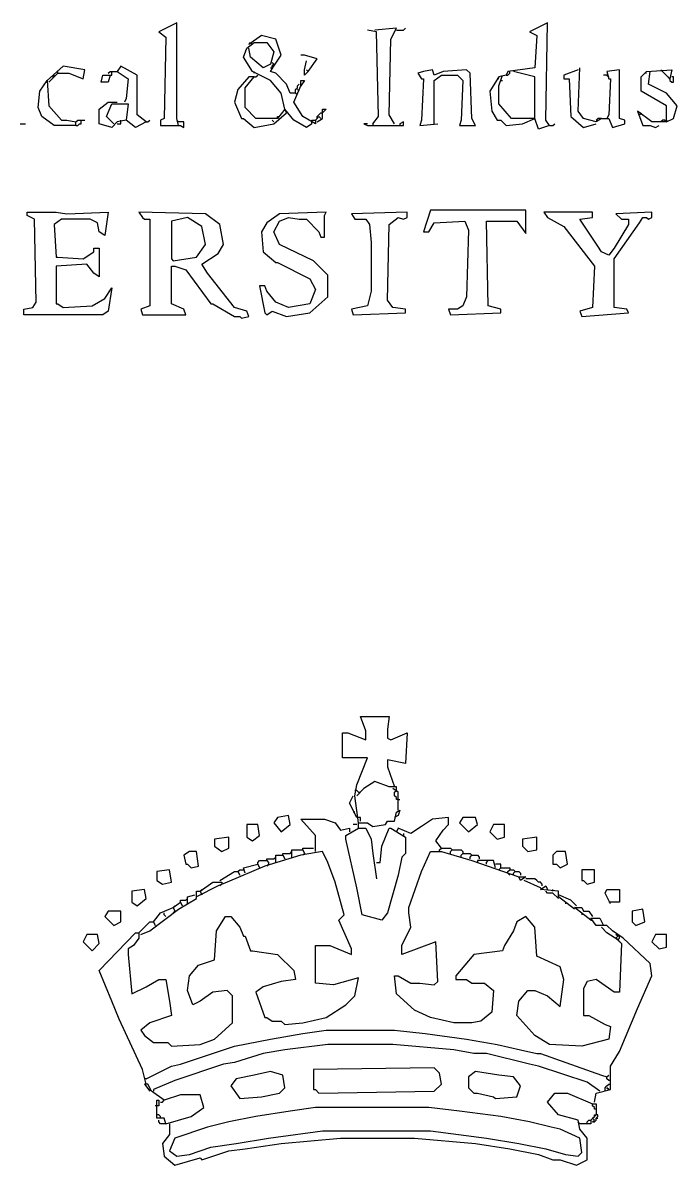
# Model space of a CAD drawing. Header units: inches. Extents: x 0.1 to 9.75, y 0.02 to 4.75.
# Drawn here: x 0.716 to 1.221, y 3.129 to 4.01 of the extents above; entities that cross this region are included whole.
import ezdxf

# ---------------------------------------------------------------- set-up
doc = ezdxf.new("R2010")
doc.units = ezdxf.units.IN
doc.header["$MEASUREMENT"] = 0
doc.layers.add('PFV', color=179, linetype='Continuous')

msp = doc.modelspace()

# ---------------------------------------------------------------- linework, layer by layer
at = {"layer": 'PFV', "color": 1}
for p, q in [((0.834722, 4.009722), (0.820833, 4.002778)), ((0.834722, 3.936111), (0.834722, 4.009722)), ((1.120833, 4.009722), (1.106944, 4.002778)), ((1.119444, 3.934722), (1.120833, 4.009722)), ((0.820833, 4.002778), (0.826389, 3.998611)), ((0.826389, 3.998611), (0.825, 3.936111)), ((0.9, 4), (0.890278, 3.993056)), ((0.911111, 3.997222), (0.9, 4)), ((0.988889, 4.002778), (0.981944, 4.004167)), ((1.004167, 4.005556), (0.9875, 4.004167)), ((0.990278, 3.9375), (0.988889, 4.002778)), ((1, 3.997222), (1.004167, 4.005556)), ((1.004167, 4.004167), (1.009722, 4.004167)), ((1.009722, 4.004167), (1.011111, 4.005556)), ((1.106944, 4.002778), (1.1125, 4)), ((1.1125, 4), (1.111111, 3.975)), ((0.886111, 3.983333), (0.888889, 3.990278)), ((0.888889, 3.990278), (0.894444, 3.994444)), ((0.890278, 3.993056), (0.891667, 3.994444)), ((0.891667, 3.983333), (0.890278, 3.990278)), ((0.891667, 3.994444), (0.893056, 3.993056)), ((0.894444, 3.994444), (0.904167, 3.994444)), ((0.904167, 3.994444), (0.909722, 3.9875)), ((0.915278, 3.984722), (0.911111, 3.997222)), ((0.998611, 3.938889), (1, 3.997222)), ((0.893056, 3.972222), (0.886111, 3.983333)), ((0.901389, 3.975), (0.891667, 3.983333)), ((0.909722, 3.9875), (0.906944, 3.977778)), ((0.909722, 3.976389), (0.915278, 3.984722)), ((0.933333, 3.984722), (0.930556, 3.984722)), ((0.943056, 3.981944), (0.933333, 3.984722)), ((0.933333, 3.973611), (0.934722, 3.980556)), ((0.936111, 3.972222), (0.943056, 3.981944)), ((0.747222, 3.976389), (0.734722, 3.965278)), ((0.743056, 3.970833), (0.743056, 3.972222)), ((0.763889, 3.973611), (0.747222, 3.976389)), ((0.7625, 3.966667), (0.763889, 3.973611)), ((0.781944, 3.970833), (0.783333, 3.972222)), ((0.783333, 3.972222), (0.784722, 3.972222)), ((0.784722, 3.969444), (0.784722, 3.972222)), ((0.784722, 3.972222), (0.788889, 3.972222)), ((0.791667, 3.976389), (0.788889, 3.972222)), ((0.788889, 3.972222), (0.797222, 3.966667)), ((0.804167, 3.969444), (0.791667, 3.976389)), ((0.906944, 3.965278), (0.893056, 3.972222)), ((0.894444, 3.970833), (0.894444, 3.972222)), ((0.906944, 3.977778), (0.901389, 3.975)), ((0.906944, 3.972222), (0.909722, 3.976389)), ((0.906944, 3.975), (0.908333, 3.975)), ((0.911111, 3.970833), (0.906944, 3.972222)), ((0.909722, 3.977778), (0.908333, 3.979167)), ((0.908333, 3.976389), (0.909722, 3.977778)), ((0.908333, 3.975), (0.908333, 3.976389)), ((0.933333, 3.969444), (0.933333, 3.973611)), ((0.936111, 3.972222), (0.933333, 3.969444)), ((0.936111, 3.972222), (0.934722, 3.973611)), ((0.934722, 3.973611), (0.936111, 3.972222)), ((1.025, 3.972222), (1.020833, 3.970833)), ((1.031944, 3.973611), (1.025, 3.972222)), ((1.033333, 3.969444), (1.031944, 3.973611)), ((1.040278, 3.972222), (1.033333, 3.969444)), ((1.058333, 3.973611), (1.040278, 3.972222)), ((1.061111, 3.970833), (1.058333, 3.973611)), ((1.090278, 3.972222), (1.088889, 3.969444)), ((1.111111, 3.975), (1.090278, 3.972222)), ((1.091667, 3.970833), (1.091667, 3.972222)), ((1.111111, 3.968056), (1.094444, 3.972222)), ((1.144444, 3.973611), (1.133333, 3.969444)), ((1.144444, 3.941667), (1.145833, 3.975)), ((1.176389, 3.973611), (1.166667, 3.972222)), ((1.166667, 3.972222), (1.168056, 3.966667)), ((1.176389, 3.936111), (1.176389, 3.973611)), ((1.193056, 3.968056), (1.197222, 3.972222)), ((1.197222, 3.972222), (1.216667, 3.973611)), ((1.198611, 3.9625), (1.2, 3.972222)), ((1.215278, 3.966667), (1.208333, 3.973611)), ((1.216667, 3.973611), (1.215278, 3.966667)), ((0.729167, 3.956944), (0.734722, 3.965278)), ((0.734722, 3.965278), (0.736111, 3.945833)), ((0.736111, 3.963889), (0.743056, 3.970833)), ((0.738889, 3.968056), (0.740278, 3.968056)), ((0.740278, 3.968056), (0.740278, 3.969444)), ((0.743056, 3.970833), (0.751389, 3.970833)), ((0.751389, 3.970833), (0.7625, 3.966667)), ((0.776389, 3.963889), (0.777778, 3.969444)), ((0.781944, 3.963889), (0.776389, 3.963889)), ((0.777778, 3.969444), (0.783333, 3.969444)), ((0.783333, 3.969444), (0.781944, 3.963889)), ((0.783333, 3.969444), (0.784722, 3.969444)), ((0.797222, 3.966667), (0.795833, 3.951389)), ((0.804167, 3.938889), (0.804167, 3.969444)), ((0.890278, 3.968056), (0.881944, 3.958333)), ((0.8875, 3.959722), (0.894444, 3.968056)), ((0.894444, 3.968056), (0.890278, 3.968056)), ((0.894444, 3.968056), (0.895833, 3.968056)), ((0.895833, 3.968056), (0.897222, 3.969444)), ((0.915278, 3.955556), (0.906944, 3.965278)), ((0.919444, 3.9625), (0.911111, 3.970833)), ((0.922222, 3.955556), (0.919444, 3.9625)), ((0.927778, 3.961111), (0.929167, 3.9625)), ((0.930556, 3.961111), (0.930556, 3.965278)), ((0.930556, 3.965278), (0.933333, 3.965278)), ((0.933333, 3.965278), (0.930556, 3.961111)), ((1.020833, 3.970833), (1.023611, 3.966667)), ((1.023611, 3.966667), (1.025, 3.966667)), ((1.025, 3.966667), (1.023611, 3.934722)), ((1.033333, 3.965278), (1.038889, 3.969444)), ((1.033333, 3.931944), (1.033333, 3.965278)), ((1.038889, 3.969444), (1.051389, 3.969444)), ((1.051389, 3.969444), (1.055556, 3.965278)), ((1.055556, 3.965278), (1.054167, 3.934722)), ((1.0625, 3.936111), (1.061111, 3.970833)), ((1.083333, 3.968056), (1.076389, 3.956944)), ((1.083333, 3.966667), (1.081944, 3.966667)), ((1.088889, 3.969444), (1.083333, 3.968056)), ((1.083333, 3.961111), (1.086111, 3.969444)), ((1.084722, 3.965278), (1.086111, 3.965278)), ((1.088889, 3.969444), (1.090278, 3.969444)), ((1.090278, 3.969444), (1.091667, 3.970833)), ((1.111111, 3.936111), (1.111111, 3.968056)), ((1.133333, 3.969444), (1.133333, 3.966667)), ((1.133333, 3.966667), (1.1375, 3.966667)), ((1.1375, 3.966667), (1.138889, 3.9375)), ((1.166667, 3.969444), (1.163889, 3.969444)), ((1.166667, 3.969444), (1.168056, 3.968056)), ((1.168056, 3.966667), (1.169444, 3.966667)), ((1.169444, 3.966667), (1.168056, 3.938889)), ((1.193056, 3.956944), (1.193056, 3.968056)), ((1.197222, 3.970833), (1.195833, 3.970833)), ((1.2125, 3.955556), (1.198611, 3.9625)), ((1.215278, 3.966667), (1.213889, 3.968056)), ((1.215278, 3.966667), (1.215278, 3.965278)), ((1.215278, 3.965278), (1.216667, 3.963889)), ((1.218056, 3.968056), (1.216667, 3.968056)), ((1.216667, 3.963889), (1.218056, 3.963889)), ((1.218056, 3.963889), (1.218056, 3.968056)), ((0.727778, 3.944444), (0.729167, 3.956944)), ((0.881944, 3.958333), (0.879167, 3.948611)), ((0.8875, 3.944444), (0.8875, 3.959722)), ((0.918056, 3.943056), (0.915278, 3.955556)), ((0.926389, 3.955556), (0.922222, 3.955556)), ((0.925, 3.948611), (0.930556, 3.961111)), ((0.926389, 3.958333), (0.927778, 3.959722)), ((0.926389, 3.955556), (0.926389, 3.958333)), ((0.927778, 3.954167), (0.926389, 3.955556)), ((0.927778, 3.959722), (0.927778, 3.961111)), ((0.929167, 3.956944), (0.927778, 3.958333)), ((1.076389, 3.956944), (1.077778, 3.941667)), ((1.083333, 3.947222), (1.083333, 3.961111)), ((1.2125, 3.945833), (1.193056, 3.956944)), ((1.220833, 3.945833), (1.2125, 3.955556)), ((0.736111, 3.945833), (0.745833, 3.934722)), ((0.775, 3.943056), (0.781944, 3.948611)), ((0.780556, 3.9375), (0.784722, 3.947222)), ((0.781944, 3.948611), (0.788889, 3.948611)), ((0.784722, 3.947222), (0.797222, 3.947222)), ((0.795833, 3.951389), (0.794444, 3.948611)), ((0.797222, 3.947222), (0.795833, 3.934722)), ((0.879167, 3.948611), (0.884722, 3.936111)), ((0.931944, 3.9375), (0.925, 3.948611)), ((1.093056, 3.936111), (1.083333, 3.947222)), ((1.2125, 3.933333), (1.2125, 3.945833)), ((1.218056, 3.936111), (1.220833, 3.945833)), ((0.730556, 3.9375), (0.727778, 3.944444)), ((0.740278, 3.930556), (0.730556, 3.9375)), ((0.775, 3.931944), (0.775, 3.943056)), ((0.786111, 3.931944), (0.780556, 3.9375)), ((0.811111, 3.933333), (0.804167, 3.938889)), ((0.825, 3.936111), (0.822222, 3.934722)), ((0.836111, 3.930556), (0.834722, 3.936111)), ((0.884722, 3.936111), (0.886111, 3.936111)), ((0.886111, 3.936111), (0.894444, 3.929167)), ((0.895833, 3.936111), (0.8875, 3.944444)), ((0.9125, 3.936111), (0.895833, 3.936111)), ((0.909722, 3.931944), (0.919444, 3.940278)), ((0.918056, 3.943056), (0.9125, 3.936111)), ((0.9125, 3.936111), (0.9125, 3.9375)), ((0.9125, 3.9375), (0.913889, 3.9375)), ((0.925, 3.934722), (0.918056, 3.943056)), ((0.919444, 3.940278), (0.918056, 3.943056)), ((0.941667, 3.931944), (0.931944, 3.9375)), ((0.941667, 3.934722), (0.943056, 3.936111)), ((0.943056, 3.9375), (0.944444, 3.938889)), ((0.943056, 3.936111), (0.943056, 3.9375)), ((0.943056, 3.936111), (0.944444, 3.9375)), ((0.943056, 3.933333), (0.947222, 3.936111)), ((0.944444, 3.938889), (0.945833, 3.940278)), ((0.944444, 3.9375), (0.945833, 3.936111)), ((0.945833, 3.940278), (0.947222, 3.940278)), ((0.947222, 3.936111), (0.947222, 3.943056)), ((0.947222, 3.943056), (0.95, 3.943056)), ((0.95, 3.943056), (0.947222, 3.940278)), ((0.986111, 3.931944), (0.990278, 3.9375)), ((1.002778, 3.931944), (0.998611, 3.938889)), ((1.065278, 3.930556), (1.0625, 3.936111)), ((1.077778, 3.941667), (1.081944, 3.934722)), ((1.105556, 3.936111), (1.093056, 3.936111)), ((1.101389, 3.931944), (1.111111, 3.936111)), ((1.111111, 3.936111), (1.105556, 3.936111)), ((1.113889, 3.927778), (1.111111, 3.936111)), ((1.138889, 3.9375), (1.148611, 3.929167)), ((1.148611, 3.936111), (1.144444, 3.941667)), ((1.158333, 3.933333), (1.148611, 3.936111)), ((1.1625, 3.936111), (1.158333, 3.933333)), ((1.159722, 3.936111), (1.158333, 3.934722)), ((1.1625, 3.936111), (1.159722, 3.936111)), ((1.1625, 3.936111), (1.168056, 3.936111)), ((1.168056, 3.938889), (1.166667, 3.936111)), ((1.168056, 3.936111), (1.170833, 3.929167)), ((1.180556, 3.934722), (1.176389, 3.936111)), ((1.201389, 3.933333), (1.190278, 3.941667)), ((1.190278, 3.941667), (1.194444, 3.930556)), ((1.193056, 3.940278), (1.191667, 3.938889)), ((1.2125, 3.933333), (1.218056, 3.936111)), ((0.713889, 3.931944), (0.718056, 3.931944)), ((0.756944, 3.930556), (0.740278, 3.930556)), ((0.745833, 3.934722), (0.75, 3.934722)), ((0.75, 3.934722), (0.756944, 3.933333)), ((0.756944, 3.933333), (0.758333, 3.934722)), ((0.756944, 3.930556), (0.756944, 3.933333)), ((0.756944, 3.930556), (0.758333, 3.930556)), ((0.758333, 3.934722), (0.763889, 3.934722)), ((0.758333, 3.930556), (0.759722, 3.931944)), ((0.759722, 3.931944), (0.761111, 3.931944)), ((0.761111, 3.931944), (0.761111, 3.934722)), ((0.784722, 3.929167), (0.775, 3.931944)), ((0.788889, 3.933333), (0.784722, 3.929167)), ((0.795833, 3.934722), (0.788889, 3.933333)), ((0.788889, 3.931944), (0.791667, 3.931944)), ((0.791667, 3.933333), (0.791667, 3.934722)), ((0.791667, 3.931944), (0.791667, 3.933333)), ((0.802778, 3.929167), (0.795833, 3.934722)), ((0.811111, 3.933333), (0.802778, 3.929167)), ((0.811111, 3.933333), (0.8125, 3.933333)), ((0.8125, 3.933333), (0.813889, 3.934722)), ((0.822222, 3.934722), (0.822222, 3.930556)), ((0.822222, 3.930556), (0.8375, 3.930556)), ((0.836111, 3.933333), (0.834722, 3.934722)), ((0.840278, 3.933333), (0.836111, 3.933333)), ((0.8375, 3.930556), (0.840278, 3.929167)), ((0.840278, 3.929167), (0.840278, 3.933333)), ((0.894444, 3.929167), (0.909722, 3.931944)), ((0.908333, 3.934722), (0.909722, 3.933333)), ((0.934722, 3.929167), (0.925, 3.934722)), ((0.938889, 3.931944), (0.934722, 3.929167)), ((0.938889, 3.931944), (0.938889, 3.934722)), ((0.938889, 3.934722), (0.941667, 3.934722)), ((0.941667, 3.934722), (0.941667, 3.931944)), ((0.981944, 3.931944), (0.979167, 3.931944)), ((0.979167, 3.931944), (0.981944, 3.930556)), ((0.981944, 3.930556), (1.009722, 3.930556)), ((0.986111, 3.931944), (0.986111, 3.930556)), ((1.009722, 3.933333), (1.006944, 3.931944)), ((1.006944, 3.931944), (1.006944, 3.930556)), ((1.009722, 3.930556), (1.009722, 3.933333)), ((1.023611, 3.934722), (1.022222, 3.930556)), ((1.022222, 3.930556), (1.036111, 3.931944)), ((1.054167, 3.934722), (1.052778, 3.930556)), ((1.052778, 3.930556), (1.065278, 3.930556)), ((1.081944, 3.934722), (1.084722, 3.934722)), ((1.084722, 3.934722), (1.088889, 3.930556)), ((1.088889, 3.930556), (1.101389, 3.931944)), ((1.122222, 3.930556), (1.113889, 3.927778)), ((1.122222, 3.930556), (1.119444, 3.934722)), ((1.122222, 3.930556), (1.125, 3.930556)), ((1.125, 3.930556), (1.126389, 3.931944)), ((1.148611, 3.929167), (1.158333, 3.931944)), ((1.158333, 3.934722), (1.159722, 3.934722)), ((1.170833, 3.929167), (1.180556, 3.931944)), ((1.180556, 3.931944), (1.180556, 3.934722)), ((1.194444, 3.930556), (1.2, 3.930556)), ((1.2, 3.930556), (1.204167, 3.929167)), ((1.2125, 3.933333), (1.201389, 3.933333)), ((1.204167, 3.929167), (1.206944, 3.930556)), ((1.208333, 3.933333), (1.206944, 3.933333)), ((1.209722, 3.934722), (1.208333, 3.933333)), ((1.211111, 3.934722), (1.209722, 3.934722)), ((1.2125, 3.933333), (1.211111, 3.934722)), ((1.2125, 3.934722), (1.2125, 3.933333)), ((0.719444, 3.861111), (0.719444, 3.863889)), ((0.719444, 3.863889), (0.741667, 3.863889)), ((0.725, 3.858333), (0.719444, 3.861111)), ((0.726389, 3.794444), (0.725, 3.858333)), ((0.745833, 3.858333), (0.740278, 3.854167)), ((0.741667, 3.863889), (0.75, 3.8625)), ((0.768056, 3.858333), (0.745833, 3.858333)), ((0.75, 3.8625), (0.781944, 3.863889)), ((0.773611, 3.855556), (0.768056, 3.858333)), ((0.781944, 3.863889), (0.779167, 3.845833)), ((0.856944, 3.8625), (0.805556, 3.863889)), ((0.805556, 3.863889), (0.808333, 3.859722)), ((0.808333, 3.859722), (0.809722, 3.858333)), ((0.809722, 3.858333), (0.813889, 3.858333)), ((0.813889, 3.858333), (0.813889, 3.791667)), ((0.843056, 3.859722), (0.830556, 3.856944)), ((0.830556, 3.856944), (0.830556, 3.827778)), ((0.854167, 3.852778), (0.843056, 3.859722)), ((0.868056, 3.854167), (0.856944, 3.8625)), ((0.913889, 3.8625), (0.904167, 3.855556)), ((0.909722, 3.848611), (0.913889, 3.856944)), ((0.95, 3.863889), (0.913889, 3.8625)), ((0.913889, 3.856944), (0.920833, 3.859722)), ((0.920833, 3.859722), (0.929167, 3.858333)), ((0.929167, 3.858333), (0.934722, 3.858333)), ((0.934722, 3.858333), (0.944444, 3.848611)), ((0.948611, 3.861111), (0.95, 3.863889)), ((0.948611, 3.844444), (0.948611, 3.861111)), ((1.0125, 3.863889), (0.969444, 3.8625)), ((0.969444, 3.8625), (0.972222, 3.858333)), ((0.972222, 3.858333), (0.980556, 3.858333)), ((0.980556, 3.858333), (0.983333, 3.854167)), ((0.998611, 3.854167), (1.005556, 3.859722)), ((1.005556, 3.859722), (1.009722, 3.858333)), ((1.009722, 3.858333), (1.0125, 3.859722)), ((1.0125, 3.859722), (1.0125, 3.863889)), ((1.030556, 3.865278), (1.025, 3.848611)), ((1.034722, 3.865278), (1.030556, 3.865278)), ((1.033333, 3.855556), (1.056944, 3.856944)), ((1.098611, 3.865278), (1.034722, 3.865278)), ((1.056944, 3.856944), (1.059722, 3.85)), ((1.075, 3.791667), (1.073611, 3.856944)), ((1.073611, 3.856944), (1.097222, 3.856944)), ((1.097222, 3.856944), (1.104167, 3.847222)), ((1.104167, 3.865278), (1.098611, 3.865278)), ((1.104167, 3.847222), (1.104167, 3.865278)), ((1.155556, 3.863889), (1.118056, 3.863889)), ((1.118056, 3.863889), (1.120833, 3.859722)), ((1.120833, 3.859722), (1.133333, 3.852778)), ((1.145833, 3.858333), (1.155556, 3.859722)), ((1.159722, 3.8375), (1.145833, 3.858333)), ((1.155556, 3.859722), (1.155556, 3.863889)), ((1.201389, 3.863889), (1.173611, 3.8625)), ((1.173611, 3.8625), (1.177778, 3.858333)), ((1.177778, 3.858333), (1.183333, 3.858333)), ((1.183333, 3.858333), (1.183333, 3.854167)), ((1.191667, 3.855556), (1.194444, 3.859722)), ((1.194444, 3.859722), (1.197222, 3.859722)), ((1.197222, 3.859722), (1.198611, 3.858333)), ((1.198611, 3.858333), (1.201389, 3.859722)), ((1.201389, 3.859722), (1.201389, 3.863889)), ((0.740278, 3.854167), (0.741667, 3.829167)), ((0.775, 3.848611), (0.773611, 3.855556)), ((0.779167, 3.845833), (0.775, 3.848611)), ((0.856944, 3.838889), (0.854167, 3.852778)), ((0.870833, 3.838889), (0.868056, 3.854167)), ((0.904167, 3.855556), (0.9, 3.848611)), ((0.9, 3.848611), (0.901389, 3.833333)), ((0.913889, 3.838889), (0.909722, 3.848611)), ((0.944444, 3.848611), (0.945833, 3.844444)), ((0.983333, 3.854167), (0.984722, 3.840278)), ((0.997222, 3.795833), (0.998611, 3.854167)), ((1.025, 3.848611), (1.029167, 3.848611)), ((1.029167, 3.848611), (1.033333, 3.855556)), ((1.059722, 3.85), (1.058333, 3.798611)), ((1.133333, 3.852778), (1.156944, 3.822222)), ((1.172222, 3.827778), (1.191667, 3.855556)), ((1.183333, 3.854167), (1.172222, 3.836111)), ((0.945833, 3.844444), (0.948611, 3.844444)), ((0.984722, 3.840278), (0.984722, 3.802778)), ((0.7625, 3.827778), (0.770833, 3.833333)), ((0.770833, 3.833333), (0.770833, 3.836111)), ((0.770833, 3.836111), (0.775, 3.836111)), ((0.775, 3.836111), (0.775, 3.813889)), ((0.85, 3.829167), (0.856944, 3.838889)), ((0.854167, 3.823611), (0.866667, 3.831944)), ((0.866667, 3.831944), (0.870833, 3.838889)), ((0.901389, 3.833333), (0.911111, 3.825)), ((0.940278, 3.826389), (0.913889, 3.838889)), ((1.1625, 3.833333), (1.159722, 3.8375)), ((1.168056, 3.830556), (1.1625, 3.833333)), ((1.172222, 3.836111), (1.168056, 3.830556)), ((0.741667, 3.829167), (0.743056, 3.829167)), ((0.765278, 3.823611), (0.741667, 3.822222)), ((0.741667, 3.822222), (0.741667, 3.793056)), ((0.743056, 3.829167), (0.7625, 3.827778)), ((0.770833, 3.816667), (0.765278, 3.823611)), ((0.830556, 3.827778), (0.831944, 3.826389)), ((0.830556, 3.793056), (0.830556, 3.822222)), ((0.830556, 3.822222), (0.833333, 3.822222)), ((0.831944, 3.826389), (0.85, 3.829167)), ((0.833333, 3.822222), (0.841667, 3.819444)), ((0.858333, 3.816667), (0.854167, 3.823611)), ((0.911111, 3.825), (0.9125, 3.825)), ((0.9125, 3.825), (0.9375, 3.8125)), ((0.951389, 3.815278), (0.940278, 3.826389)), ((1.156944, 3.822222), (1.155556, 3.790278)), ((1.172222, 3.790278), (1.172222, 3.827778)), ((0.775, 3.813889), (0.770833, 3.816667)), ((0.841667, 3.819444), (0.861111, 3.793056)), ((0.879167, 3.790278), (0.858333, 3.816667)), ((0.951389, 3.798611), (0.951389, 3.815278)), ((0.779167, 3.797222), (0.784722, 3.805556)), ((0.784722, 3.805556), (0.781944, 3.7875)), ((0.902778, 3.806944), (0.898611, 3.806944)), ((0.898611, 3.806944), (0.902778, 3.786111)), ((0.904167, 3.802778), (0.902778, 3.806944)), ((0.9375, 3.8125), (0.941667, 3.804167)), ((0.941667, 3.804167), (0.9375, 3.793056)), ((0.769444, 3.791667), (0.779167, 3.797222)), ((0.911111, 3.794444), (0.904167, 3.802778)), ((0.9375, 3.786111), (0.951389, 3.798611)), ((0.984722, 3.802778), (0.981944, 3.791667)), ((1.001389, 3.790278), (0.997222, 3.795833)), ((1.058333, 3.798611), (1.055556, 3.791667)), ((0.716667, 3.788889), (0.723611, 3.790278)), ((0.716667, 3.784722), (0.716667, 3.788889)), ((0.723611, 3.790278), (0.726389, 3.794444)), ((0.741667, 3.793056), (0.743056, 3.793056)), ((0.743056, 3.793056), (0.747222, 3.790278)), ((0.747222, 3.790278), (0.769444, 3.791667)), ((0.781944, 3.7875), (0.777778, 3.784722)), ((0.813889, 3.791667), (0.806944, 3.788889)), ((0.806944, 3.788889), (0.808333, 3.784722)), ((0.840278, 3.788889), (0.830556, 3.793056)), ((0.841667, 3.784722), (0.840278, 3.788889)), ((0.861111, 3.793056), (0.8625, 3.793056)), ((0.8625, 3.793056), (0.879167, 3.783333)), ((0.888889, 3.7875), (0.879167, 3.790278)), ((0.890278, 3.783333), (0.888889, 3.7875)), ((0.904167, 3.784722), (0.908333, 3.7875)), ((0.908333, 3.7875), (0.919444, 3.783333)), ((0.920833, 3.790278), (0.911111, 3.794444)), ((0.9375, 3.793056), (0.920833, 3.790278)), ((0.981944, 3.791667), (0.969444, 3.788889)), ((0.969444, 3.788889), (0.970833, 3.784722)), ((1.011111, 3.788889), (1.001389, 3.790278)), ((1.011111, 3.786111), (1.011111, 3.788889)), ((1.051389, 3.788889), (1.044444, 3.788889)), ((1.044444, 3.788889), (1.045833, 3.784722)), ((1.055556, 3.791667), (1.051389, 3.788889)), ((1.084722, 3.788889), (1.075, 3.791667)), ((1.084722, 3.786111), (1.084722, 3.788889)), ((1.155556, 3.790278), (1.145833, 3.7875)), ((1.145833, 3.7875), (1.147222, 3.783333)), ((1.181944, 3.788889), (1.172222, 3.790278)), ((1.183333, 3.786111), (1.181944, 3.788889)), ((0.777778, 3.784722), (0.716667, 3.784722)), ((0.808333, 3.784722), (0.841667, 3.784722)), ((0.879167, 3.783333), (0.883333, 3.783333)), ((0.883333, 3.783333), (0.884722, 3.781944)), ((0.884722, 3.781944), (0.890278, 3.783333)), ((0.902778, 3.786111), (0.904167, 3.784722)), ((0.919444, 3.783333), (0.9375, 3.786111)), ((0.970833, 3.784722), (1.011111, 3.786111)), ((1.045833, 3.784722), (1.084722, 3.786111)), ((1.147222, 3.783333), (1.183333, 3.786111)), ((0.980556, 3.463889), (0.976389, 3.475)), ((0.976389, 3.475), (0.998611, 3.475)), ((0.998611, 3.475), (0.997222, 3.465278)), ((0.9625, 3.443056), (0.9625, 3.4625)), ((0.9625, 3.4625), (0.966667, 3.4625)), ((0.966667, 3.4625), (0.980556, 3.456944)), ((0.980556, 3.456944), (0.980556, 3.463889)), ((0.997222, 3.465278), (0.997222, 3.458333)), ((1, 3.456944), (1.0125, 3.4625)), ((1.0125, 3.4625), (1.011111, 3.438889)), ((0.997222, 3.458333), (1, 3.456944)), ((0.981944, 3.443056), (0.9625, 3.443056)), ((0.973611, 3.422222), (0.981944, 3.443056)), ((1.011111, 3.438889), (0.997222, 3.441667)), ((0.997222, 3.441667), (0.997222, 3.436111)), ((0.997222, 3.436111), (1.002778, 3.420833)), ((0.972222, 3.413889), (0.973611, 3.422222)), ((0.973611, 3.418056), (0.972222, 3.418056)), ((0.979167, 3.419444), (0.973611, 3.413889)), ((0.975, 3.416667), (0.973611, 3.418056)), ((0.975, 3.416667), (0.976389, 3.416667)), ((0.9875, 3.425), (0.979167, 3.419444)), ((0.998611, 3.420833), (0.9875, 3.425)), ((1.002778, 3.420833), (0.998611, 3.420833)), ((1.005556, 3.416667), (1.001389, 3.419444)), ((1.004167, 3.420833), (1.002778, 3.420833)), ((1.002778, 3.416667), (1.004167, 3.418056)), ((1.002778, 3.413889), (1.002778, 3.416667)), ((1.004167, 3.418056), (1.004167, 3.420833)), ((1.005556, 3.402778), (1.005556, 3.416667)), ((0.968056, 3.408333), (0.970833, 3.413889)), ((0.973611, 3.397222), (0.968056, 3.408333)), ((0.975, 3.393056), (0.972222, 3.413889)), ((1.004167, 3.4125), (1.002778, 3.413889)), ((1.004167, 3.411111), (1.004167, 3.4125)), ((1.005556, 3.411111), (1.004167, 3.411111)), ((1.005556, 3.411111), (1.006944, 3.411111)), ((0.972222, 3.401389), (0.970833, 3.401389)), ((1.002778, 3.394444), (1.004167, 3.401389)), ((1.004167, 3.401389), (1.006944, 3.402778)), ((1.006944, 3.402778), (1.005556, 3.398611)), ((0.897222, 3.391667), (0.888889, 3.391667)), ((0.888889, 3.391667), (0.888889, 3.381944)), ((0.898611, 3.383333), (0.897222, 3.391667)), ((0.9125, 3.397222), (0.909722, 3.393056)), ((0.909722, 3.393056), (0.915278, 3.386111)), ((0.920833, 3.398611), (0.9125, 3.397222)), ((0.915278, 3.386111), (0.922222, 3.391667)), ((0.922222, 3.391667), (0.920833, 3.398611)), ((0.941667, 3.383333), (0.930556, 3.395833)), ((0.930556, 3.395833), (0.948611, 3.395833)), ((0.948611, 3.395833), (0.956944, 3.393056)), ((0.956944, 3.393056), (0.961111, 3.3875)), ((0.973611, 3.391667), (0.970833, 3.391667)), ((0.976389, 3.397222), (0.973611, 3.397222)), ((0.975, 3.388889), (0.975, 3.393056)), ((0.975, 3.393056), (0.981944, 3.393056)), ((0.976389, 3.394444), (0.976389, 3.397222)), ((0.981944, 3.393056), (0.986111, 3.390278)), ((0.986111, 3.390278), (0.995833, 3.391667)), ((0.995833, 3.391667), (0.997222, 3.394444)), ((0.997222, 3.394444), (1.002778, 3.394444)), ((1.005556, 3.398611), (1.002778, 3.397222)), ((1.023611, 3.390278), (1.015278, 3.384722)), ((1.031944, 3.395833), (1.023611, 3.390278)), ((1.044444, 3.397222), (1.031944, 3.395833)), ((1.040278, 3.3875), (1.044444, 3.391667)), ((1.044444, 3.391667), (1.044444, 3.397222)), ((1.055556, 3.397222), (1.052778, 3.393056)), ((1.052778, 3.393056), (1.059722, 3.386111)), ((1.065278, 3.397222), (1.055556, 3.397222)), ((1.059722, 3.386111), (1.066667, 3.391667)), ((1.066667, 3.391667), (1.065278, 3.397222)), ((1.079167, 3.391667), (1.076389, 3.386111)), ((1.0875, 3.391667), (1.079167, 3.391667)), ((1.0875, 3.381944), (1.0875, 3.391667)), ((0.875, 3.381944), (0.863889, 3.380556)), ((0.875, 3.373611), (0.875, 3.381944)), ((0.888889, 3.381944), (0.893056, 3.379167)), ((0.893056, 3.379167), (0.898611, 3.383333)), ((0.941667, 3.377778), (0.941667, 3.383333)), ((0.961111, 3.3875), (0.968056, 3.388889)), ((0.965278, 3.383333), (0.975, 3.388889)), ((0.965278, 3.380556), (0.965278, 3.383333)), ((0.968056, 3.388889), (0.968056, 3.386111)), ((0.975, 3.388889), (0.980556, 3.388889)), ((0.980556, 3.388889), (0.984722, 3.380556)), ((0.993056, 3.375), (0.998611, 3.388889)), ((0.998611, 3.388889), (1, 3.388889)), ((1, 3.388889), (1.011111, 3.381944)), ((1.005556, 3.388889), (1.004167, 3.386111)), ((1.015278, 3.384722), (1.005556, 3.388889)), ((1.009722, 3.384722), (1.009722, 3.383333)), ((1.011111, 3.381944), (1.011111, 3.369444)), ((1.034722, 3.379167), (1.040278, 3.3875)), ((1.076389, 3.386111), (1.081944, 3.380556)), ((1.081944, 3.380556), (1.0875, 3.381944)), ((1.1125, 3.381944), (1.101389, 3.380556)), ((1.1125, 3.372222), (1.1125, 3.381944)), ((0.863889, 3.380556), (0.863889, 3.375)), ((0.863889, 3.375), (0.869444, 3.370833)), ((0.869444, 3.370833), (0.875, 3.373611)), ((0.931944, 3.372222), (0.931944, 3.373611)), ((0.931944, 3.373611), (0.940278, 3.373611)), ((0.941667, 3.370833), (0.941667, 3.377778)), ((0.973611, 3.343056), (0.965278, 3.380556)), ((0.984722, 3.380556), (0.986111, 3.369444)), ((0.991667, 3.3625), (0.993056, 3.375)), ((1.038889, 3.373611), (1.034722, 3.379167)), ((1.0375, 3.372222), (1.038889, 3.373611)), ((1.038889, 3.373611), (1.045833, 3.373611)), ((1.045833, 3.373611), (1.047222, 3.372222)), ((1.101389, 3.380556), (1.101389, 3.375)), ((1.101389, 3.375), (1.105556, 3.370833)), ((0.844444, 3.370833), (0.840278, 3.368056)), ((0.840278, 3.368056), (0.841667, 3.361111)), ((0.85, 3.370833), (0.844444, 3.370833)), ((0.851389, 3.359722), (0.85, 3.370833)), ((0.897222, 3.3625), (0.898611, 3.363889)), ((0.898611, 3.363889), (0.904167, 3.363889)), ((0.930556, 3.368056), (0.902778, 3.359722)), ((0.904167, 3.363889), (0.904167, 3.365278)), ((0.904167, 3.365278), (0.909722, 3.365278)), ((0.904167, 3.363889), (0.905556, 3.3625)), ((0.909722, 3.365278), (0.911111, 3.366667)), ((0.911111, 3.3625), (0.911111, 3.368056)), ((0.911111, 3.368056), (0.916667, 3.368056)), ((0.916667, 3.368056), (0.916667, 3.369444)), ((0.916667, 3.369444), (0.922222, 3.369444)), ((0.916667, 3.368056), (0.918056, 3.365278)), ((0.922222, 3.369444), (0.923611, 3.370833)), ((0.923611, 3.366667), (0.923611, 3.372222)), ((0.923611, 3.372222), (0.931944, 3.372222)), ((0.947222, 3.370833), (0.930556, 3.368056)), ((0.931944, 3.372222), (0.933333, 3.369444)), ((0.933333, 3.369444), (0.931944, 3.368056)), ((0.951389, 3.3625), (0.947222, 3.370833)), ((0.986111, 3.369444), (0.988889, 3.35)), ((1.008333, 3.366667), (1.005556, 3.352778)), ((1.011111, 3.369444), (1.008333, 3.366667)), ((1.023611, 3.355556), (1.030556, 3.370833)), ((1.030556, 3.370833), (1.038889, 3.370833)), ((1.0375, 3.370833), (1.0375, 3.372222)), ((1.038889, 3.370833), (1.0625, 3.363889)), ((1.045833, 3.370833), (1.047222, 3.372222)), ((1.045833, 3.369444), (1.045833, 3.370833)), ((1.047222, 3.372222), (1.054167, 3.372222)), ((1.054167, 3.372222), (1.055556, 3.370833)), ((1.054167, 3.368056), (1.055556, 3.369444)), ((1.054167, 3.366667), (1.054167, 3.368056)), ((1.055556, 3.370833), (1.055556, 3.369444)), ((1.055556, 3.369444), (1.061111, 3.369444)), ((1.061111, 3.369444), (1.0625, 3.368056)), ((1.061111, 3.366667), (1.0625, 3.368056)), ((1.061111, 3.365278), (1.061111, 3.366667)), ((1.0625, 3.368056), (1.066667, 3.368056)), ((1.0625, 3.363889), (1.098611, 3.351389)), ((1.066667, 3.368056), (1.068056, 3.366667)), ((1.079167, 3.363889), (1.066667, 3.363889)), ((1.066667, 3.363889), (1.066667, 3.3625)), ((1.068056, 3.366667), (1.068056, 3.365278)), ((1.073611, 3.3625), (1.075, 3.363889)), ((1.080556, 3.358333), (1.079167, 3.363889)), ((1.105556, 3.370833), (1.1125, 3.372222)), ((1.127778, 3.370833), (1.125, 3.368056)), ((1.125, 3.368056), (1.125, 3.361111)), ((1.134722, 3.370833), (1.127778, 3.370833)), ((1.136111, 3.361111), (1.134722, 3.370833)), ((0.829167, 3.356944), (0.819444, 3.355556)), ((0.819444, 3.355556), (0.819444, 3.348611)), ((0.830556, 3.347222), (0.829167, 3.356944)), ((0.841667, 3.361111), (0.843056, 3.361111)), ((0.843056, 3.361111), (0.845833, 3.358333)), ((0.845833, 3.358333), (0.851389, 3.359722)), ((0.868056, 3.348611), (0.879167, 3.355556)), ((0.902778, 3.359722), (0.873611, 3.347222)), ((0.879167, 3.355556), (0.881944, 3.355556)), ((0.881944, 3.355556), (0.883333, 3.356944)), ((0.881944, 3.355556), (0.883333, 3.352778)), ((0.883333, 3.356944), (0.886111, 3.356944)), ((0.886111, 3.358333), (0.897222, 3.361111)), ((0.8875, 3.354167), (0.886111, 3.358333)), ((0.897222, 3.361111), (0.897222, 3.3625)), ((0.897222, 3.361111), (0.898611, 3.358333)), ((0.905556, 3.361111), (0.904167, 3.359722)), ((0.905556, 3.3625), (0.905556, 3.361111)), ((0.956944, 3.347222), (0.951389, 3.3625)), ((0.988889, 3.3625), (0.991667, 3.3625)), ((1.013889, 3.327778), (1.023611, 3.355556)), ((1.073611, 3.361111), (1.073611, 3.3625)), ((1.084722, 3.361111), (1.080556, 3.361111)), ((1.083333, 3.356944), (1.084722, 3.358333)), ((1.084722, 3.358333), (1.084722, 3.361111)), ((1.084722, 3.358333), (1.091667, 3.358333)), ((1.090278, 3.355556), (1.091667, 3.356944)), ((1.090278, 3.354167), (1.090278, 3.355556)), ((1.091667, 3.358333), (1.091667, 3.356944)), ((1.091667, 3.356944), (1.094444, 3.356944)), ((1.094444, 3.356944), (1.095833, 3.355556)), ((1.094444, 3.354167), (1.095833, 3.355556)), ((1.095833, 3.355556), (1.098611, 3.355556)), ((1.098611, 3.355556), (1.1, 3.354167)), ((1.125, 3.361111), (1.127778, 3.361111)), ((1.127778, 3.361111), (1.130556, 3.358333)), ((1.130556, 3.358333), (1.136111, 3.361111)), ((1.156944, 3.356944), (1.147222, 3.356944)), ((1.147222, 3.356944), (1.147222, 3.348611)), ((1.156944, 3.347222), (1.156944, 3.356944)), ((0.819444, 3.348611), (0.823611, 3.345833)), ((0.823611, 3.345833), (0.830556, 3.347222)), ((0.852778, 3.340278), (0.8625, 3.347222)), ((0.8625, 3.347222), (0.869444, 3.347222)), ((0.873611, 3.347222), (0.866667, 3.344444)), ((0.869444, 3.347222), (0.869444, 3.345833)), ((0.963889, 3.322222), (0.956944, 3.347222)), ((1.005556, 3.352778), (0.997222, 3.323611)), ((1.090278, 3.354167), (1.091667, 3.352778)), ((1.094444, 3.352778), (1.094444, 3.354167)), ((1.098611, 3.351389), (1.104167, 3.351389)), ((1.1, 3.348611), (1.098611, 3.351389)), ((1.1, 3.354167), (1.1, 3.352778)), ((1.104167, 3.351389), (1.1, 3.348611)), ((1.115278, 3.343056), (1.102778, 3.348611)), ((1.111111, 3.35), (1.104167, 3.35)), ((1.1125, 3.348611), (1.111111, 3.35)), ((1.113889, 3.347222), (1.1125, 3.348611)), ((1.115278, 3.347222), (1.113889, 3.347222)), ((1.116667, 3.345833), (1.115278, 3.347222)), ((1.147222, 3.348611), (1.148611, 3.348611)), ((1.148611, 3.348611), (1.151389, 3.345833)), ((1.151389, 3.345833), (1.156944, 3.347222)), ((0.809722, 3.341667), (0.8, 3.340278)), ((0.8, 3.340278), (0.8, 3.331944)), ((0.811111, 3.334722), (0.809722, 3.341667)), ((0.843056, 3.336111), (0.848611, 3.3375)), ((0.866667, 3.344444), (0.85, 3.336111)), ((0.85, 3.336111), (0.85, 3.340278)), ((0.85, 3.340278), (0.852778, 3.340278)), ((0.852778, 3.340278), (0.854167, 3.341667)), ((0.852778, 3.340278), (0.854167, 3.3375)), ((0.869444, 3.345833), (0.868056, 3.344444)), ((0.977778, 3.322222), (0.973611, 3.343056)), ((1.115278, 3.341667), (1.119444, 3.344444)), ((1.115278, 3.343056), (1.116667, 3.341667)), ((1.129167, 3.340278), (1.115278, 3.341667)), ((1.116667, 3.344444), (1.116667, 3.345833)), ((1.119444, 3.344444), (1.120833, 3.341667)), ((1.120833, 3.338889), (1.119444, 3.340278)), ((1.125, 3.338889), (1.120833, 3.338889)), ((1.125, 3.340278), (1.125, 3.341667)), ((1.129167, 3.334722), (1.125, 3.338889)), ((1.129167, 3.336111), (1.129167, 3.340278)), ((1.138889, 3.333333), (1.129167, 3.3375)), ((1.165278, 3.338889), (1.166667, 3.341667)), ((1.169444, 3.330556), (1.165278, 3.338889)), ((1.166667, 3.341667), (1.176389, 3.341667)), ((1.176389, 3.341667), (1.176389, 3.331944)), ((0.8, 3.331944), (0.804167, 3.329167)), ((0.804167, 3.329167), (0.811111, 3.334722)), ((0.831944, 3.327778), (0.8375, 3.331944)), ((0.831944, 3.327778), (0.833333, 3.329167)), ((0.836111, 3.326389), (0.85, 3.334722)), ((0.8375, 3.331944), (0.8375, 3.333333)), ((0.8375, 3.333333), (0.841667, 3.333333)), ((0.8375, 3.331944), (0.838889, 3.329167)), ((0.841667, 3.333333), (0.843056, 3.334722)), ((0.843056, 3.330556), (0.843056, 3.336111)), ((0.85, 3.334722), (0.85, 3.336111)), ((1.141667, 3.326389), (1.129167, 3.336111)), ((1.134722, 3.331944), (1.134722, 3.330556)), ((1.143056, 3.329167), (1.138889, 3.333333)), ((1.143056, 3.329167), (1.141667, 3.330556)), ((1.176389, 3.331944), (1.168056, 3.331944)), ((0.781944, 3.325), (0.779167, 3.320833)), ((0.779167, 3.320833), (0.786111, 3.313889)), ((0.791667, 3.325), (0.781944, 3.325)), ((0.791667, 3.316667), (0.791667, 3.325)), ((0.813889, 3.309722), (0.836111, 3.326389)), ((0.816667, 3.316667), (0.822222, 3.323611)), ((0.822222, 3.323611), (0.831944, 3.327778)), ((0.825, 3.322222), (0.825, 3.323611)), ((0.826389, 3.320833), (0.825, 3.322222)), ((0.831944, 3.327778), (0.833333, 3.325)), ((0.833333, 3.325), (0.831944, 3.323611)), ((0.865278, 3.309722), (0.872222, 3.320833)), ((0.872222, 3.320833), (0.876389, 3.320833)), ((0.876389, 3.320833), (0.883333, 3.3125)), ((0.959722, 3.318056), (0.963889, 3.322222)), ((0.993056, 3.318056), (0.977778, 3.322222)), ((0.997222, 3.323611), (0.993056, 3.318056)), ((1.013889, 3.323611), (1.013889, 3.327778)), ((1.015278, 3.3125), (1.013889, 3.323611)), ((1.104167, 3.320833), (1.097222, 3.316667)), ((1.111111, 3.3125), (1.104167, 3.320833)), ((1.154167, 3.318056), (1.141667, 3.327778)), ((1.141667, 3.327778), (1.147222, 3.327778)), ((1.147222, 3.327778), (1.148611, 3.325)), ((1.147222, 3.323611), (1.147222, 3.322222)), ((1.148611, 3.325), (1.152778, 3.325)), ((1.152778, 3.325), (1.155556, 3.320833)), ((1.194444, 3.326389), (1.186111, 3.325)), ((1.186111, 3.325), (1.186111, 3.316667)), ((1.195833, 3.316667), (1.194444, 3.326389)), ((0.786111, 3.313889), (0.791667, 3.316667)), ((0.805556, 3.308333), (0.813889, 3.316667)), ((0.813889, 3.316667), (0.816667, 3.316667)), ((0.816667, 3.316667), (0.818056, 3.313889)), ((0.883333, 3.3125), (0.886111, 3.305556)), ((0.969444, 3.295833), (0.959722, 3.318056)), ((1.008333, 3.298611), (1.015278, 3.3125)), ((1.097222, 3.316667), (1.094444, 3.309722)), ((1.1125, 3.290278), (1.111111, 3.3125)), ((1.158333, 3.313889), (1.154167, 3.319444)), ((1.154167, 3.319444), (1.161111, 3.319444)), ((1.154167, 3.318056), (1.155556, 3.318056)), ((1.166667, 3.313889), (1.158333, 3.313889)), ((1.161111, 3.319444), (1.163889, 3.313889)), ((1.166667, 3.308333), (1.1625, 3.3125)), ((1.170833, 3.309722), (1.166667, 3.313889)), ((1.186111, 3.316667), (1.188889, 3.313889)), ((1.188889, 3.313889), (1.195833, 3.316667)), ((0.765278, 3.306944), (0.7625, 3.301389)), ((0.773611, 3.306944), (0.765278, 3.306944)), ((0.775, 3.3), (0.773611, 3.306944)), ((0.775, 3.279167), (0.802778, 3.308333)), ((0.805556, 3.304167), (0.801389, 3.298611)), ((0.802778, 3.308333), (0.805556, 3.308333)), ((0.805556, 3.308333), (0.805556, 3.304167)), ((0.806944, 3.306944), (0.813889, 3.309722)), ((0.863889, 3.2875), (0.865278, 3.309722)), ((0.886111, 3.305556), (0.8875, 3.305556)), ((0.8875, 3.305556), (0.891667, 3.294444)), ((1.094444, 3.309722), (1.0875, 3.298611)), ((1.175, 3.302778), (1.166667, 3.308333)), ((1.179167, 3.304167), (1.170833, 3.309722)), ((1.175, 3.305556), (1.173611, 3.306944)), ((1.173611, 3.304167), (1.175, 3.305556)), ((1.175, 3.302778), (1.173611, 3.304167)), ((1.173611, 3.304167), (1.175, 3.302778)), ((1.176389, 3.305556), (1.175, 3.305556)), ((1.175, 3.302778), (1.176389, 3.304167)), ((1.175, 3.302778), (1.177778, 3.3)), ((1.175, 3.302778), (1.176389, 3.301389)), ((1.176389, 3.304167), (1.176389, 3.305556)), ((1.2, 3.284722), (1.179167, 3.304167)), ((1.204167, 3.306944), (1.201389, 3.301389)), ((1.2125, 3.306944), (1.204167, 3.306944)), ((1.2125, 3.297222), (1.2125, 3.306944)), ((0.7625, 3.301389), (0.769444, 3.294444)), ((0.769444, 3.294444), (0.775, 3.3)), ((0.801389, 3.298611), (0.797222, 3.295833)), ((0.797222, 3.295833), (0.797222, 3.291667)), ((0.891667, 3.294444), (0.893056, 3.294444)), ((0.893056, 3.294444), (0.9125, 3.291667)), ((0.941667, 3.269444), (0.941667, 3.298611)), ((0.941667, 3.298611), (0.952778, 3.298611)), ((0.952778, 3.298611), (0.969444, 3.291667)), ((0.969444, 3.291667), (0.969444, 3.295833)), ((1.034722, 3.301389), (1.008333, 3.291667)), ((1.008333, 3.291667), (1.008333, 3.298611)), ((1.036111, 3.270833), (1.034722, 3.301389)), ((1.086111, 3.294444), (1.063889, 3.291667)), ((1.0875, 3.298611), (1.086111, 3.294444)), ((1.177778, 3.3), (1.176389, 3.2625)), ((1.201389, 3.301389), (1.206944, 3.295833)), ((1.206944, 3.295833), (1.2125, 3.297222)), ((0.797222, 3.291667), (0.8, 3.261111)), ((0.851389, 3.283333), (0.863889, 3.2875)), ((0.9125, 3.291667), (0.925, 3.279167)), ((1.063889, 3.291667), (1.05, 3.275)), ((1.130556, 3.281944), (1.1125, 3.290278)), ((1.201389, 3.275), (1.2, 3.284722)), ((0.784722, 3.255556), (0.775, 3.279167)), ((0.844444, 3.275), (0.851389, 3.283333)), ((0.925, 3.279167), (0.926389, 3.272222)), ((1.133333, 3.272222), (1.130556, 3.281944)), ((0.811111, 3.266667), (0.820833, 3.272222)), ((0.820833, 3.272222), (0.826389, 3.272222)), ((0.826389, 3.272222), (0.829167, 3.255556)), ((0.843056, 3.263889), (0.844444, 3.275)), ((0.915278, 3.270833), (0.901389, 3.266667)), ((0.926389, 3.272222), (0.915278, 3.270833)), ((0.955556, 3.268056), (0.941667, 3.269444)), ((0.975, 3.273611), (0.955556, 3.268056)), ((0.972222, 3.259722), (0.975, 3.273611)), ((1.004167, 3.261111), (1.002778, 3.275)), ((1.002778, 3.275), (1.005556, 3.275)), ((1.005556, 3.275), (1.015278, 3.269444)), ((1.015278, 3.269444), (1.022222, 3.269444)), ((1.022222, 3.269444), (1.033333, 3.268056)), ((1.033333, 3.268056), (1.036111, 3.270833)), ((1.05, 3.275), (1.05, 3.272222)), ((1.05, 3.272222), (1.058333, 3.272222)), ((1.058333, 3.272222), (1.0625, 3.269444)), ((1.0625, 3.269444), (1.072222, 3.269444)), ((1.072222, 3.269444), (1.079167, 3.263889)), ((1.130556, 3.251389), (1.133333, 3.272222)), ((1.151389, 3.270833), (1.148611, 3.265278)), ((1.158333, 3.272222), (1.151389, 3.270833)), ((1.172222, 3.2625), (1.158333, 3.272222)), ((1.190278, 3.25), (1.201389, 3.275)), ((0.8, 3.261111), (0.811111, 3.266667)), ((0.847222, 3.252778), (0.843056, 3.263889)), ((0.8625, 3.2625), (0.852778, 3.255556)), ((0.873611, 3.263889), (0.8625, 3.2625)), ((0.877778, 3.259722), (0.873611, 3.263889)), ((0.877778, 3.238889), (0.877778, 3.259722)), ((0.901389, 3.266667), (0.895833, 3.2625)), ((0.895833, 3.2625), (0.902778, 3.243056)), ((0.965278, 3.252778), (0.972222, 3.259722)), ((1.018056, 3.248611), (1.004167, 3.261111)), ((1.079167, 3.263889), (1.077778, 3.247222)), ((1.098611, 3.255556), (1.105556, 3.263889)), ((1.105556, 3.263889), (1.111111, 3.263889)), ((1.111111, 3.263889), (1.120833, 3.259722)), ((1.120833, 3.259722), (1.130556, 3.251389)), ((1.148611, 3.265278), (1.148611, 3.244444)), ((1.176389, 3.2625), (1.172222, 3.2625)), ((0.790278, 3.241667), (0.784722, 3.255556)), ((0.829167, 3.255556), (0.830556, 3.244444)), ((0.852778, 3.255556), (0.847222, 3.252778)), ((0.95, 3.243056), (0.965278, 3.252778)), ((1.097222, 3.244444), (1.098611, 3.255556)), ((1.176389, 3.216667), (1.190278, 3.25)), ((0.808333, 3.202778), (0.790278, 3.241667)), ((0.830556, 3.244444), (0.813889, 3.238889)), ((0.902778, 3.243056), (0.904167, 3.243056)), ((0.904167, 3.243056), (0.908333, 3.240278)), ((0.931944, 3.238889), (0.95, 3.243056)), ((1.030556, 3.243056), (1.018056, 3.248611)), ((1.048611, 3.238889), (1.030556, 3.243056)), ((1.077778, 3.247222), (1.069444, 3.240278)), ((1.111111, 3.229167), (1.097222, 3.244444)), ((1.148611, 3.244444), (1.152778, 3.244444)), ((1.152778, 3.244444), (1.165278, 3.2375)), ((0.813889, 3.238889), (0.806944, 3.233333)), ((0.806944, 3.233333), (0.809722, 3.229167)), ((0.863889, 3.226389), (0.877778, 3.238889)), ((0.908333, 3.240278), (0.915278, 3.240278)), ((0.915278, 3.240278), (0.918056, 3.2375)), ((0.918056, 3.2375), (0.931944, 3.238889)), ((0.931944, 3.230556), (0.95, 3.233333)), ((0.95, 3.233333), (1.002778, 3.233333)), ((1.002778, 3.233333), (1.026389, 3.230556)), ((1.0625, 3.238889), (1.048611, 3.238889)), ((1.069444, 3.240278), (1.0625, 3.238889)), ((1.165278, 3.2375), (1.169444, 3.236111)), ((1.169444, 3.236111), (1.168056, 3.226389)), ((0.809722, 3.229167), (0.816667, 3.223611)), ((0.816667, 3.223611), (0.827778, 3.223611)), ((0.827778, 3.223611), (0.830556, 3.220833)), ((0.852778, 3.222222), (0.863889, 3.226389)), ((0.879167, 3.220833), (0.906944, 3.226389)), ((0.906944, 3.226389), (0.931944, 3.230556)), ((1.026389, 3.230556), (1.058333, 3.226389)), ((1.058333, 3.226389), (1.081944, 3.222222)), ((1.122222, 3.222222), (1.111111, 3.229167)), ((1.168056, 3.226389), (1.147222, 3.220833)), ((0.830556, 3.220833), (0.852778, 3.222222)), ((0.8375, 3.206944), (0.879167, 3.220833)), ((0.901389, 3.215278), (0.879167, 3.208333)), ((0.918056, 3.218056), (0.901389, 3.215278)), ((0.951389, 3.222222), (0.918056, 3.218056)), ((1.001389, 3.222222), (0.951389, 3.222222)), ((1.048611, 3.218056), (1.001389, 3.222222)), ((1.063889, 3.215278), (1.048611, 3.218056)), ((1.073611, 3.215278), (1.063889, 3.215278)), ((1.106944, 3.206944), (1.073611, 3.215278)), ((1.081944, 3.222222), (1.1, 3.218056)), ((1.1, 3.218056), (1.1125, 3.215278)), ((1.1125, 3.215278), (1.115278, 3.215278)), ((1.115278, 3.215278), (1.1625, 3.198611)), ((1.147222, 3.220833), (1.122222, 3.222222)), ((1.169444, 3.205556), (1.176389, 3.216667)), ((0.811111, 3.195833), (0.830556, 3.205556)), ((0.830556, 3.205556), (0.8375, 3.206944)), ((0.870833, 3.206944), (0.833333, 3.194444)), ((0.879167, 3.208333), (0.870833, 3.206944)), ((1.113889, 3.205556), (1.106944, 3.206944)), ((1.151389, 3.193056), (1.113889, 3.205556)), ((1.169444, 3.1875), (1.169444, 3.205556)), ((0.811111, 3.191667), (0.808333, 3.202778)), ((0.894444, 3.198611), (0.880556, 3.195833)), ((0.906944, 3.201389), (0.894444, 3.198611)), ((0.916667, 3.198611), (0.906944, 3.201389)), ((0.918056, 3.188889), (0.916667, 3.198611)), ((1.033333, 3.204167), (0.940278, 3.202778)), ((0.940278, 3.202778), (0.940278, 3.1875)), ((1.0375, 3.2), (1.033333, 3.204167)), ((1.038889, 3.191667), (1.0375, 3.2)), ((1.065278, 3.201389), (1.059722, 3.197222)), ((1.059722, 3.197222), (1.059722, 3.188889)), ((1.083333, 3.198611), (1.065278, 3.201389)), ((1.094444, 3.197222), (1.083333, 3.198611)), ((1.1, 3.190278), (1.094444, 3.197222)), ((1.1625, 3.198611), (1.166667, 3.197222)), ((1.166667, 3.197222), (1.168056, 3.198611)), ((1.166667, 3.195833), (1.166667, 3.197222)), ((0.811111, 3.195833), (0.809722, 3.195833)), ((0.8125, 3.191667), (0.809722, 3.191667)), ((0.809722, 3.191667), (0.813889, 3.186111)), ((0.815278, 3.186111), (0.8125, 3.191667)), ((0.833333, 3.194444), (0.816667, 3.1875)), ((0.880556, 3.195833), (0.876389, 3.190278)), ((0.876389, 3.190278), (0.883333, 3.180556)), ((0.913889, 3.184722), (0.918056, 3.188889)), ((1.033333, 3.186111), (1.038889, 3.191667)), ((1.059722, 3.188889), (1.063889, 3.184722)), ((1.097222, 3.181944), (1.1, 3.190278)), ((1.161111, 3.186111), (1.151389, 3.193056)), ((1.165278, 3.188889), (1.166667, 3.190278)), ((1.165278, 3.186111), (1.165278, 3.188889)), ((1.168056, 3.194444), (1.166667, 3.195833)), ((1.166667, 3.190278), (1.168056, 3.191667)), ((1.168056, 3.1875), (1.166667, 3.188889)), ((1.166667, 3.188889), (1.168056, 3.1875)), ((1.169444, 3.194444), (1.168056, 3.194444)), ((1.168056, 3.191667), (1.169444, 3.191667)), ((0.825, 3.179167), (0.815278, 3.186111)), ((0.816667, 3.1875), (0.816667, 3.186111)), ((0.819444, 3.165278), (0.819444, 3.179167)), ((0.819444, 3.179167), (0.820833, 3.179167)), ((0.820833, 3.179167), (0.820833, 3.175)), ((0.823611, 3.177778), (0.825, 3.179167)), ((0.8375, 3.183333), (0.825, 3.179167)), ((0.852778, 3.183333), (0.8375, 3.183333)), ((0.855556, 3.173611), (0.852778, 3.183333)), ((0.883333, 3.180556), (0.9, 3.181944)), ((0.9, 3.181944), (0.913889, 3.184722)), ((0.940278, 3.1875), (0.941667, 3.1875)), ((0.941667, 3.1875), (0.944444, 3.184722)), ((0.944444, 3.184722), (1.033333, 3.186111)), ((1.063889, 3.184722), (1.066667, 3.184722)), ((1.066667, 3.184722), (1.079167, 3.181944)), ((1.079167, 3.181944), (1.080556, 3.180556)), ((1.080556, 3.180556), (1.097222, 3.181944)), ((1.120833, 3.177778), (1.126389, 3.184722)), ((1.126389, 3.184722), (1.136111, 3.184722)), ((1.136111, 3.184722), (1.155556, 3.176389)), ((1.156944, 3.177778), (1.158333, 3.184722)), ((1.158333, 3.184722), (1.169444, 3.1875)), ((0.819444, 3.175), (0.818056, 3.175)), ((0.820833, 3.175), (0.819444, 3.175)), ((0.822222, 3.177778), (0.823611, 3.177778)), ((0.845833, 3.166667), (0.855556, 3.173611)), ((0.922222, 3.170833), (0.895833, 3.166667)), ((0.941667, 3.173611), (0.922222, 3.170833)), ((1.029167, 3.173611), (0.941667, 3.173611)), ((1.052778, 3.170833), (1.029167, 3.173611)), ((1.084722, 3.166667), (1.052778, 3.170833)), ((1.129167, 3.168056), (1.120833, 3.177778)), ((1.155556, 3.176389), (1.158333, 3.176389)), ((1.155556, 3.175), (1.155556, 3.176389)), ((1.156944, 3.173611), (1.155556, 3.175)), ((1.156944, 3.172222), (1.156944, 3.173611)), ((1.158333, 3.172222), (1.156944, 3.172222)), ((1.158333, 3.176389), (1.158333, 3.168056)), ((0.820833, 3.168056), (0.819444, 3.168056)), ((0.825, 3.165278), (0.819444, 3.165278)), ((0.822222, 3.166667), (0.820833, 3.168056)), ((0.820833, 3.1625), (0.820833, 3.163889)), ((0.822222, 3.161111), (0.820833, 3.1625)), ((0.822222, 3.165278), (0.822222, 3.166667)), ((0.826389, 3.161111), (0.825, 3.165278)), ((0.826389, 3.161111), (0.845833, 3.166667)), ((0.875, 3.1625), (0.858333, 3.158333)), ((0.895833, 3.166667), (0.875, 3.1625)), ((1.106944, 3.1625), (1.084722, 3.166667)), ((1.123611, 3.158333), (1.106944, 3.1625)), ((1.144444, 3.163889), (1.129167, 3.168056)), ((1.145833, 3.156944), (1.144444, 3.163889)), ((1.145833, 3.161111), (1.144444, 3.1625)), ((1.151389, 3.1625), (1.152778, 3.163889)), ((1.151389, 3.161111), (1.151389, 3.1625)), ((1.152778, 3.163889), (1.154167, 3.163889)), ((1.158333, 3.168056), (1.154167, 3.163889)), ((1.154167, 3.163889), (1.154167, 3.161111)), ((1.155556, 3.165278), (1.156944, 3.166667)), ((1.156944, 3.163889), (1.155556, 3.165278)), ((1.155556, 3.1625), (1.156944, 3.163889)), ((1.155556, 3.1625), (1.156944, 3.1625)), ((1.156944, 3.166667), (1.156944, 3.168056)), ((1.156944, 3.168056), (1.158333, 3.168056)), ((1.156944, 3.1625), (1.158333, 3.163889)), ((1.159722, 3.168056), (1.158333, 3.168056)), ((1.158333, 3.165278), (1.159722, 3.166667)), ((1.158333, 3.163889), (1.158333, 3.165278)), ((1.158333, 3.165278), (1.159722, 3.165278)), ((1.159722, 3.166667), (1.159722, 3.168056)), ((0.826389, 3.161111), (0.822222, 3.161111)), ((0.829167, 3.152778), (0.823611, 3.145833)), ((0.829167, 3.161111), (0.829167, 3.152778)), ((0.858333, 3.158333), (0.833333, 3.15)), ((0.905556, 3.15), (0.947222, 3.155556)), ((0.947222, 3.155556), (1.030556, 3.155556)), ((1.030556, 3.155556), (1.073611, 3.15)), ((1.130556, 3.156944), (1.123611, 3.158333)), ((1.145833, 3.15), (1.130556, 3.156944)), ((1.154167, 3.161111), (1.145833, 3.161111)), ((1.151389, 3.15), (1.145833, 3.156944)), ((0.823611, 3.145833), (0.825, 3.136111)), ((0.833333, 3.15), (0.829167, 3.140278)), ((0.861111, 3.143056), (0.880556, 3.145833)), ((0.880556, 3.145833), (0.905556, 3.15)), ((0.8875, 3.141667), (0.915278, 3.145833)), ((0.915278, 3.145833), (0.961111, 3.15)), ((0.961111, 3.15), (1.018056, 3.15)), ((1.018056, 3.15), (1.065278, 3.145833)), ((1.065278, 3.145833), (1.091667, 3.141667)), ((1.073611, 3.15), (1.098611, 3.145833)), ((1.098611, 3.145833), (1.119444, 3.141667)), ((1.147222, 3.138889), (1.145833, 3.15)), ((1.151389, 3.133333), (1.151389, 3.15)), ((0.825, 3.136111), (0.833333, 3.129167)), ((0.829167, 3.140278), (0.834722, 3.136111)), ((0.834722, 3.136111), (0.844444, 3.1375)), ((0.844444, 3.1375), (0.861111, 3.143056)), ((0.854167, 3.133333), (0.875, 3.140278)), ((0.875, 3.140278), (0.8875, 3.141667)), ((1.091667, 3.141667), (1.113889, 3.1375)), ((1.113889, 3.1375), (1.125, 3.133333)), ((1.119444, 3.141667), (1.134722, 3.1375)), ((1.134722, 3.1375), (1.144444, 3.136111)), ((1.144444, 3.136111), (1.147222, 3.138889)), ((0.833333, 3.129167), (0.852778, 3.134722)), ((0.852778, 3.134722), (0.854167, 3.133333)), ((1.125, 3.133333), (1.130556, 3.133333)), ((1.130556, 3.133333), (1.143056, 3.129167)), ((1.143056, 3.129167), (1.151389, 3.133333))]:
    msp.add_line(p, q, dxfattribs=at)

doc.saveas('drawing.dxf')
